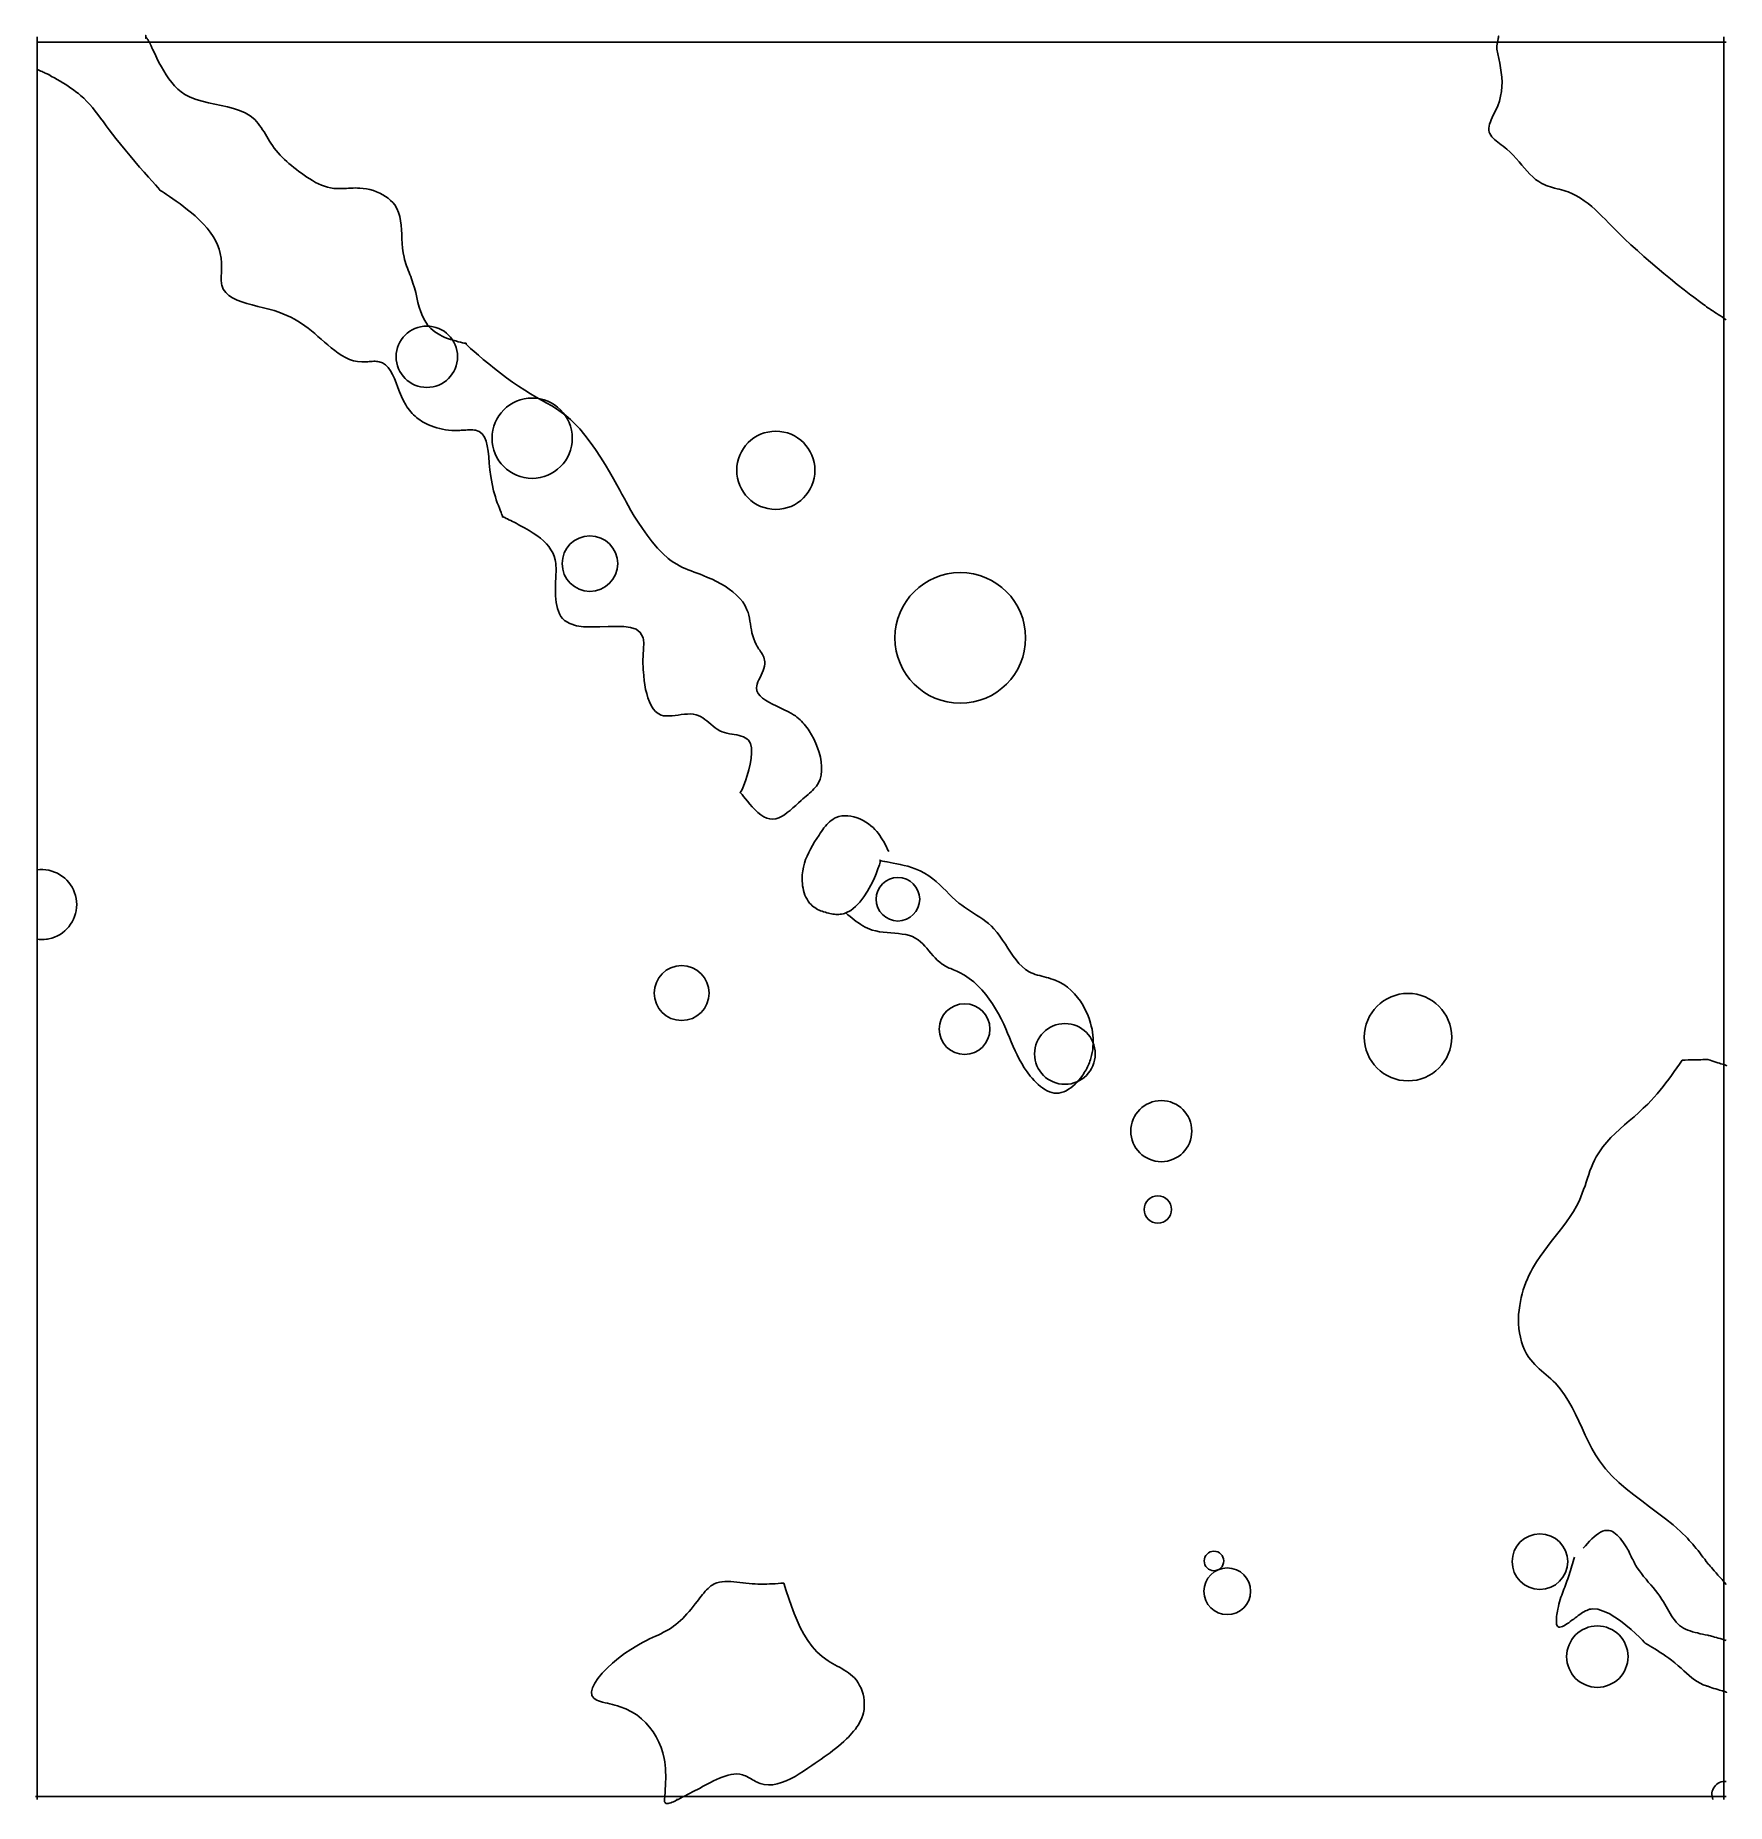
# Model space of a CAD drawing. Extents: x 10.04 to 11.03, y 6.52 to 7.55.
import ezdxf

# ---------------------------------------------------------------- set-up
doc = ezdxf.new("R2010")
doc.units = 0
for name, color, linetype in [('LAYER1', 7, 'CONTINUOUS'), ('LAYER10', 1, 'CONTINUOUS'), ('LAYER12', 5, 'CONTINUOUS')]:
    doc.layers.add(name, color=color, linetype=linetype)

msp = doc.modelspace()

# ---------------------------------------------------------------- linework, layer by layer
at = {"layer": 'LAYER1', "color": 7, "linetype": 'CONTINUOUS'}
for points in [[(10.1032, 7.5495), (10.1032, 7.5495), (10.1032, 7.5495), (10.1032, 7.5495), (10.1032, 7.5495), (10.1032, 7.5495), (10.1032, 7.5495), (10.1032, 7.5495), (10.1032, 7.5495), (10.1032, 7.5495), (10.1032, 7.5495), (10.1032, 7.5495), (10.1032, 7.5495), (10.1032, 7.5498), (10.1032, 7.5501), (10.1032, 7.5503), (10.1032, 7.5504), (10.1032, 7.5504), (10.1032, 7.5504), (10.1032, 7.5503), (10.1032, 7.5502), (10.1032, 7.55), (10.1032, 7.5499), (10.1032, 7.5497), (10.1032, 7.5495)], [(10.1032, 7.5495), (10.1032, 7.5495), (10.1032, 7.5495), (10.1032, 7.5495), (10.1032, 7.5495), (10.1032, 7.5495), (10.1032, 7.5495), (10.1032, 7.5495), (10.1032, 7.5495), (10.1032, 7.5495), (10.1032, 7.5495), (10.1032, 7.5495), (10.1032, 7.5495), (10.1032, 7.5498), (10.1032, 7.5501), (10.1032, 7.5503), (10.1032, 7.5504), (10.1032, 7.5504), (10.1032, 7.5504), (10.1032, 7.5503), (10.1032, 7.5502), (10.1032, 7.55), (10.1032, 7.5499), (10.1032, 7.5497), (10.1032, 7.5495)], [(10.1032, 7.5495), (10.1032, 7.5495), (10.1032, 7.5495), (10.1032, 7.5495), (10.1032, 7.5495), (10.1032, 7.5495), (10.1032, 7.5495), (10.1032, 7.5495), (10.1032, 7.5495), (10.1032, 7.5495), (10.1032, 7.5495), (10.1032, 7.5495), (10.1032, 7.5495), (10.1032, 7.5492), (10.1032, 7.5489), (10.1032, 7.5488), (10.1032, 7.5487), (10.1032, 7.5487), (10.1032, 7.5487), (10.1032, 7.5487), (10.1032, 7.5489), (10.1032, 7.549), (10.1032, 7.5492), (10.1032, 7.5493), (10.1032, 7.5495)], [(10.1056, 7.546), (10.1055, 7.546), (10.1055, 7.546), (10.1055, 7.546), (10.1055, 7.546), (10.1055, 7.5461), (10.1055, 7.5461), (10.1055, 7.5461), (10.1055, 7.5461), (10.1054, 7.5461), (10.1054, 7.5462), (10.1054, 7.5462), (10.1054, 7.5462), (10.1052, 7.5465), (10.1051, 7.5468), (10.1049, 7.5471), (10.1047, 7.5473), (10.1045, 7.5476), (10.1044, 7.5479), (10.1042, 7.5482), (10.104, 7.5484), (10.1038, 7.5487), (10.1036, 7.549), (10.1034, 7.5492), (10.1032, 7.5495)], [(10.1032, 7.5495), (10.1032, 7.5495), (10.1032, 7.5495), (10.1032, 7.5495), (10.1032, 7.5495), (10.1032, 7.5495), (10.1032, 7.5495), (10.1032, 7.5495), (10.1032, 7.5495), (10.1032, 7.5495), (10.1032, 7.5495), (10.1032, 7.5495), (10.1032, 7.5495), (10.1032, 7.5492), (10.1032, 7.5489), (10.1032, 7.5488), (10.1032, 7.5487), (10.1032, 7.5487), (10.1032, 7.5487), (10.1032, 7.5487), (10.1032, 7.5489), (10.1032, 7.549), (10.1032, 7.5492), (10.1032, 7.5493), (10.1032, 7.5495)], [(10.1071, 7.5424), (10.107, 7.5428), (10.1068, 7.5431), (10.1067, 7.5435), (10.1065, 7.5438), (10.1063, 7.5442), (10.1062, 7.5445), (10.1061, 7.5448), (10.1059, 7.5451), (10.1058, 7.5453), (10.1057, 7.5456), (10.1056, 7.5458), (10.1056, 7.546), (10.1055, 7.5461), (10.1054, 7.5462), (10.1054, 7.5463), (10.1054, 7.5464), (10.1054, 7.5464), (10.1054, 7.5464), (10.1054, 7.5463), (10.1054, 7.5463), (10.1054, 7.5462), (10.1055, 7.5461), (10.1055, 7.5461), (10.1056, 7.546)], [(10.2619, 7.3947), (10.2612, 7.3976), (10.2606, 7.4004), (10.2599, 7.4032), (10.259, 7.406), (10.2586, 7.4072), (10.2582, 7.4085), (10.2577, 7.4098), (10.2572, 7.411), (10.2567, 7.4122), (10.2562, 7.4135), (10.2558, 7.4147), (10.2553, 7.416), (10.2549, 7.4172), (10.2545, 7.4185), (10.2541, 7.4198), (10.2538, 7.4211), (10.2533, 7.4237), (10.253, 7.4263), (10.2528, 7.429), (10.2526, 7.4317), (10.2525, 7.4344), (10.2523, 7.4371), (10.2521, 7.4398), (10.2518, 7.4423), (10.2513, 7.4448), (10.2506, 7.4472), (10.2496, 7.4494), (10.2484, 7.4515), (10.2473, 7.4529), (10.246, 7.4542), (10.2446, 7.4554), (10.243, 7.4565), (10.2414, 7.4575), (10.2396, 7.4584), (10.2378, 7.4592), (10.2359, 7.4599), (10.2339, 7.4605), (10.232, 7.4609), (10.23, 7.4612), (10.228, 7.4614), (10.2267, 7.4614), (10.2254, 7.4615), (10.2241, 7.4614), (10.2228, 7.4614), (10.2215, 7.4613), (10.2203, 7.4612), (10.219, 7.4612), (10.2177, 7.4611), (10.2165, 7.4611), (10.2153, 7.4611), (10.214, 7.4611), (10.2128, 7.4612), (10.211, 7.4615), (10.2092, 7.4619), (10.2074, 7.4625), (10.2057, 7.4631), (10.2039, 7.4639), (10.2022, 7.4647), (10.2005, 7.4657), (10.1989, 7.4667), (10.1972, 7.4677), (10.1956, 7.4688), (10.194, 7.47), (10.1924, 7.4711), (10.191, 7.4722), (10.1895, 7.4734), (10.1881, 7.4745), (10.1867, 7.4757), (10.1854, 7.4769), (10.1841, 7.4781), (10.1828, 7.4793), (10.1815, 7.4806), (10.1804, 7.4819), (10.1792, 7.4833), (10.1781, 7.4847), (10.177, 7.4862), (10.1762, 7.4875), (10.1754, 7.4888), (10.1746, 7.4901), (10.1738, 7.4915), (10.173, 7.4928), (10.1722, 7.4941), (10.1713, 7.4954), (10.1705, 7.4967), (10.1696, 7.4979), (10.1687, 7.4991), (10.1678, 7.5002), (10.1667, 7.5013), (10.1641, 7.5034), (10.1611, 7.5052), (10.1578, 7.5066), (10.1544, 7.5077), (10.1508, 7.5087), (10.1471, 7.5095), (10.1434, 7.5103), (10.1397, 7.5111), (10.136, 7.512), (10.1325, 7.5131), (10.1291, 7.5144), (10.126, 7.516), (10.1239, 7.5175), (10.1219, 7.5191), (10.12, 7.521), (10.1183, 7.5229), (10.1166, 7.5251), (10.1151, 7.5273), (10.1137, 7.5297), (10.1123, 7.5321), (10.1109, 7.5346), (10.1096, 7.5372), (10.1084, 7.5398), (10.1071, 7.5424)], [(10.0398, 7.5307), (10.0405, 7.5303), (10.0413, 7.53), (10.042, 7.5296), (10.0427, 7.5293), (10.0434, 7.529), (10.044, 7.5287), (10.0446, 7.5284), (10.0452, 7.5282), (10.0457, 7.528), (10.0461, 7.5278), (10.0464, 7.5276), (10.0467, 7.5275), (10.0468, 7.5274), (10.0469, 7.5274), (10.0469, 7.5274), (10.047, 7.5274), (10.047, 7.5273), (10.047, 7.5274), (10.0469, 7.5274), (10.0469, 7.5274), (10.0469, 7.5274), (10.0468, 7.5274), (10.0467, 7.5275), (10.0467, 7.5275)], [(10.0467, 7.5275), (10.0483, 7.5265), (10.05, 7.5256), (10.0516, 7.5246), (10.0533, 7.5236), (10.0549, 7.5227), (10.0565, 7.5217), (10.058, 7.5207), (10.0595, 7.5196), (10.061, 7.5186), (10.0625, 7.5175), (10.0639, 7.5165), (10.0652, 7.5153), (10.0671, 7.5137), (10.0688, 7.5119), (10.0705, 7.5101), (10.0721, 7.5083), (10.0737, 7.5063), (10.0753, 7.5043), (10.0768, 7.5022), (10.0785, 7.5), (10.0801, 7.4977), (10.0819, 7.4953), (10.0838, 7.4928), (10.0857, 7.4902), (10.0884, 7.4869), (10.0911, 7.4836), (10.094, 7.4802), (10.0968, 7.4768), (10.0996, 7.4736), (10.1023, 7.4706), (10.1048, 7.4678), (10.1069, 7.4653), (10.1088, 7.4632), (10.1102, 7.4616), (10.1111, 7.4606), (10.1114, 7.4601), (10.1114, 7.4601), (10.1114, 7.4601), (10.1114, 7.4601), (10.1114, 7.4601), (10.1114, 7.4601), (10.1114, 7.4601), (10.1114, 7.4601), (10.1114, 7.4601), (10.1114, 7.4601), (10.1114, 7.4601), (10.1114, 7.4601), (10.1114, 7.4601), (10.1119, 7.4598), (10.1127, 7.4593), (10.1139, 7.4586), (10.1153, 7.4576), (10.117, 7.4564), (10.1189, 7.4551), (10.121, 7.4537), (10.1232, 7.4521), (10.1254, 7.4504), (10.1276, 7.4487), (10.1298, 7.4469), (10.1319, 7.4451), (10.1345, 7.4427), (10.1368, 7.4404), (10.1389, 7.438), (10.1408, 7.4356), (10.1424, 7.4332), (10.1438, 7.4308), (10.145, 7.4283), (10.1459, 7.4258), (10.1466, 7.4232), (10.1471, 7.4205), (10.1474, 7.4177), (10.1474, 7.4149), (10.1474, 7.414), (10.1474, 7.4131), (10.1473, 7.4122), (10.1473, 7.4114), (10.1472, 7.4105), (10.1472, 7.4096), (10.1472, 7.4087), (10.1472, 7.4079), (10.1472, 7.4071), (10.1473, 7.4063), (10.1474, 7.4055), (10.1475, 7.4047), (10.1484, 7.4024), (10.1498, 7.4005), (10.1516, 7.3988), (10.1538, 7.3973), (10.1564, 7.3961), (10.1592, 7.395), (10.1622, 7.394), (10.1653, 7.3932), (10.1686, 7.3924), (10.1718, 7.3916), (10.175, 7.3908), (10.1781, 7.3899), (10.1807, 7.389), (10.1831, 7.3881), (10.1855, 7.3871), (10.1877, 7.386), (10.1899, 7.3849), (10.1919, 7.3837), (10.194, 7.3824), (10.196, 7.381), (10.1979, 7.3796), (10.1998, 7.3781), (10.2017, 7.3766), (10.2036, 7.3749), (10.2055, 7.3733), (10.2074, 7.3716), (10.2094, 7.3699), (10.2114, 7.3682), (10.2134, 7.3666), (10.2154, 7.3651), (10.2175, 7.3637), (10.2197, 7.3625), (10.222, 7.3615), (10.2243, 7.3607), (10.2267, 7.3602), (10.2291, 7.36), (10.23, 7.36), (10.2309, 7.36), (10.2318, 7.3601), (10.2327, 7.3601), (10.2335, 7.3602), (10.2344, 7.3603), (10.2353, 7.3603), (10.2361, 7.3604), (10.2369, 7.3604), (10.2377, 7.3603), (10.2385, 7.3603), (10.2393, 7.3601), (10.2413, 7.3594), (10.243, 7.3583), (10.2445, 7.3567), (10.2459, 7.3548), (10.2471, 7.3527), (10.2482, 7.3503), (10.2492, 7.3478), (10.2502, 7.3451), (10.2512, 7.3425), (10.2523, 7.3399), (10.2535, 7.3373), (10.2548, 7.335), (10.2554, 7.3339), (10.2562, 7.3328), (10.2569, 7.3319), (10.2577, 7.3309), (10.2585, 7.33), (10.2594, 7.3292), (10.2602, 7.3284), (10.2611, 7.3276), (10.2621, 7.3269), (10.263, 7.3262), (10.264, 7.3255), (10.265, 7.3249), (10.2665, 7.3241), (10.268, 7.3234), (10.2696, 7.3227), (10.2712, 7.3221), (10.2729, 7.3216), (10.2746, 7.3211), (10.2763, 7.3208), (10.278, 7.3205), (10.2798, 7.3203), (10.2816, 7.3201), (10.2835, 7.3201), (10.2853, 7.3201), (10.2863, 7.3201), (10.2872, 7.3202), (10.2881, 7.3202), (10.289, 7.3203), (10.2899, 7.3203), (10.2908, 7.3204), (10.2916, 7.3204), (10.2925, 7.3204), (10.2933, 7.3204), (10.294, 7.3204), (10.2948, 7.3203), (10.2955, 7.3202), (10.2977, 7.3194), (10.2994, 7.318), (10.3007, 7.3162), (10.3017, 7.3138), (10.3023, 7.3111), (10.3028, 7.308), (10.3032, 7.3046), (10.3035, 7.3009), (10.3039, 7.2971), (10.3044, 7.2931), (10.3051, 7.289), (10.306, 7.2848), (10.3065, 7.283), (10.3071, 7.2813), (10.3076, 7.2795), (10.3082, 7.2779), (10.3088, 7.2763), (10.3094, 7.2748), (10.3099, 7.2735), (10.3104, 7.2723), (10.3107, 7.2714), (10.311, 7.2706), (10.3112, 7.27), (10.3113, 7.2697), (10.3112, 7.2696), (10.3112, 7.2696), (10.3112, 7.2696), (10.3112, 7.2696), (10.3111, 7.2696), (10.3111, 7.2696), (10.3111, 7.2696), (10.3111, 7.2697), (10.3111, 7.2697), (10.3111, 7.2697), (10.3112, 7.2697), (10.3113, 7.2697), (10.3116, 7.2696), (10.312, 7.2694), (10.3126, 7.2692), (10.3133, 7.2688), (10.3141, 7.2685), (10.315, 7.268), (10.316, 7.2675), (10.317, 7.267), (10.3181, 7.2665), (10.3192, 7.2659), (10.3203, 7.2653), (10.3214, 7.2647), (10.3241, 7.2632), (10.3267, 7.2617), (10.3291, 7.2602), (10.3313, 7.2587), (10.3333, 7.2572), (10.3352, 7.2556), (10.3368, 7.254), (10.3383, 7.2523), (10.3395, 7.2505), (10.3406, 7.2487), (10.3414, 7.2467), (10.3419, 7.2447), (10.3422, 7.2436), (10.3423, 7.2424), (10.3424, 7.2412), (10.3425, 7.24), (10.3425, 7.2388), (10.3425, 7.2375), (10.3424, 7.2362), (10.3424, 7.2349), (10.3423, 7.2336), (10.3422, 7.2322), (10.3422, 7.2308), (10.3421, 7.2294), (10.3421, 7.2275), (10.3421, 7.2256), (10.3422, 7.2236), (10.3423, 7.2217), (10.3426, 7.2198), (10.3429, 7.218), (10.3433, 7.2163), (10.3438, 7.2146), (10.3445, 7.2131), (10.3453, 7.2116), (10.3463, 7.2104), (10.3474, 7.2092), (10.3505, 7.2074), (10.3543, 7.2062), (10.3585, 7.2056), (10.3632, 7.2055), (10.368, 7.2055), (10.3729, 7.2057), (10.3776, 7.2058), (10.382, 7.2057), (10.3859, 7.2052), (10.3892, 7.2041), (10.3916, 7.2023), (10.3931, 7.1996), (10.3933, 7.1989), (10.3934, 7.1982), (10.3935, 7.1974), (10.3936, 7.1966), (10.3936, 7.1957), (10.3936, 7.1948), (10.3935, 7.194), (10.3935, 7.1931), (10.3934, 7.1922), (10.3934, 7.1913), (10.3933, 7.1904), (10.3932, 7.1895), (10.3932, 7.1886), (10.3932, 7.1878), (10.3931, 7.1869), (10.3931, 7.1861), (10.3931, 7.1853), (10.3931, 7.1844), (10.3931, 7.1836), (10.3932, 7.1828), (10.3932, 7.1819), (10.3932, 7.1811)], [(10.3932, 7.1811), (10.3933, 7.1802), (10.3934, 7.1793), (10.3936, 7.1769), (10.3939, 7.1743), (10.3942, 7.1717), (10.3947, 7.1691), (10.3953, 7.1666), (10.396, 7.1641), (10.3969, 7.1618), (10.3979, 7.1597), (10.3991, 7.1578), (10.4005, 7.1562), (10.402, 7.155), (10.4038, 7.1541), (10.4052, 7.1537), (10.4068, 7.1536), (10.4084, 7.1536), (10.4101, 7.1537), (10.4119, 7.1539), (10.4137, 7.1541), (10.4155, 7.1544), (10.4173, 7.1546), (10.4191, 7.1547), (10.4208, 7.1548), (10.4225, 7.1547), (10.4241, 7.1543), (10.4254, 7.1539), (10.4267, 7.1532), (10.428, 7.1525), (10.4292, 7.1516), (10.4304, 7.1507), (10.4316, 7.1497), (10.4328, 7.1487), (10.434, 7.1477), (10.4352, 7.1467), (10.4365, 7.1458), (10.4379, 7.145), (10.4394, 7.1444), (10.4407, 7.1439), (10.4421, 7.1435), (10.4436, 7.1432), (10.445, 7.143), (10.4464, 7.1427), (10.4478, 7.1425), (10.4492, 7.1422), (10.4505, 7.1418), (10.4517, 7.1414), (10.4528, 7.1409), (10.4538, 7.1403), (10.4546, 7.1395), (10.4558, 7.1375), (10.4564, 7.1349), (10.4565, 7.132), (10.4563, 7.1288), (10.4557, 7.1254), (10.4549, 7.1221), (10.454, 7.1188), (10.453, 7.1158), (10.452, 7.1132), (10.4511, 7.1111), (10.4504, 7.1097), (10.4499, 7.109), (10.4499, 7.109), (10.4498, 7.109), (10.4498, 7.109), (10.4498, 7.109), (10.4497, 7.109), (10.4497, 7.109), (10.4497, 7.109), (10.4498, 7.109), (10.4498, 7.109), (10.4498, 7.109), (10.4498, 7.109), (10.4499, 7.109), (10.4503, 7.1086), (10.451, 7.1078), (10.4518, 7.1067), (10.4529, 7.1053), (10.4541, 7.1038), (10.4554, 7.1021), (10.4569, 7.1005), (10.4585, 7.0988), (10.4601, 7.0973), (10.4618, 7.0959), (10.4636, 7.0948), (10.4653, 7.094), (10.4671, 7.0935), (10.4688, 7.0934), (10.4706, 7.0936), (10.4723, 7.0942), (10.474, 7.095), (10.4757, 7.096), (10.4773, 7.0972), (10.479, 7.0985), (10.4806, 7.1), (10.4822, 7.1014), (10.4838, 7.1029), (10.4854, 7.1043), (10.4864, 7.1052), (10.4874, 7.106), (10.4884, 7.1069), (10.4894, 7.1077), (10.4903, 7.1085), (10.4912, 7.1093), (10.492, 7.1102), (10.4928, 7.111), (10.4936, 7.1118), (10.4943, 7.1127), (10.4949, 7.1136), (10.4955, 7.1146), (10.4964, 7.1167), (10.497, 7.1191), (10.4973, 7.1216), (10.4973, 7.1242), (10.4971, 7.1268), (10.4966, 7.1295), (10.4959, 7.1323), (10.495, 7.135), (10.494, 7.1376), (10.4928, 7.1402), (10.4915, 7.1426), (10.4901, 7.1449), (10.4894, 7.1459), (10.4887, 7.1469), (10.488, 7.1479), (10.4872, 7.1488), (10.4864, 7.1496), (10.4856, 7.1505), (10.4848, 7.1513), (10.4839, 7.1521), (10.4829, 7.1528), (10.482, 7.1536), (10.4809, 7.1543), (10.4798, 7.155), (10.4777, 7.1561), (10.4755, 7.1572), (10.4732, 7.1583), (10.4709, 7.1594), (10.4687, 7.1605), (10.4665, 7.1616), (10.4646, 7.1628), (10.4628, 7.164), (10.4614, 7.1653), (10.4603, 7.1667), (10.4596, 7.1683), (10.4594, 7.1699), (10.4595, 7.1711), (10.4598, 7.1722), (10.4602, 7.1735), (10.4608, 7.1747), (10.4614, 7.176), (10.462, 7.1773), (10.4626, 7.1787), (10.4632, 7.18), (10.4637, 7.1813), (10.464, 7.1826), (10.4643, 7.1839), (10.4643, 7.1852), (10.4641, 7.1861), (10.4639, 7.1869), (10.4636, 7.1878), (10.4632, 7.1886), (10.4628, 7.1894), (10.4623, 7.1903), (10.4617, 7.1911), (10.4612, 7.1919), (10.4606, 7.1927), (10.4601, 7.1936), (10.4596, 7.1944), (10.4591, 7.1953), (10.4583, 7.1969), (10.4577, 7.1986), (10.4572, 7.2003), (10.4567, 7.202), (10.4564, 7.2037), (10.4561, 7.2054), (10.4558, 7.2072), (10.4555, 7.2089), (10.4552, 7.2106), (10.4548, 7.2123), (10.4544, 7.2139), (10.4538, 7.2155), (10.4527, 7.2178), (10.4513, 7.2201), (10.4496, 7.2221), (10.4477, 7.2241), (10.4456, 7.2259), (10.4434, 7.2276), (10.441, 7.2292), (10.4386, 7.2307), (10.436, 7.232), (10.4334, 7.2333), (10.4308, 7.2344), (10.4282, 7.2355), (10.4264, 7.2362), (10.4247, 7.2368), (10.4229, 7.2375), (10.4212, 7.2381), (10.4195, 7.2388), (10.4178, 7.2395), (10.4161, 7.2402), (10.4145, 7.2411), (10.4128, 7.242), (10.4111, 7.243), (10.4095, 7.2441), (10.4078, 7.2454), (10.4047, 7.2483), (10.4016, 7.2515), (10.3985, 7.2551), (10.3956, 7.2589), (10.3929, 7.2628), (10.3904, 7.2666), (10.3881, 7.2701), (10.3861, 7.2734), (10.3845, 7.2762), (10.3833, 7.2784), (10.3825, 7.2799), (10.3821, 7.2806), (10.3821, 7.2806), (10.3821, 7.2806), (10.3821, 7.2806), (10.3821, 7.2806), (10.3821, 7.2806), (10.3821, 7.2806), (10.3821, 7.2806), (10.3821, 7.2806), (10.3821, 7.2806), (10.3821, 7.2806), (10.3821, 7.2806), (10.3821, 7.2806), (10.3817, 7.2813), (10.3809, 7.2829), (10.3796, 7.2853), (10.3779, 7.2883), (10.3759, 7.2919), (10.3736, 7.2959), (10.371, 7.3001), (10.3683, 7.3045), (10.3654, 7.3089), (10.3624, 7.3132), (10.3593, 7.3172), (10.3563, 7.3209), (10.3536, 7.3238), (10.3509, 7.3264), (10.3482, 7.3287), (10.3454, 7.3307), (10.3427, 7.3326), (10.3399, 7.3343), (10.337, 7.336), (10.334, 7.3377), (10.3309, 7.3395), (10.3276, 7.3414), (10.3242, 7.3435), (10.3206, 7.3458), (10.3171, 7.3482), (10.3136, 7.3508), (10.31, 7.3534), (10.3065, 7.3562), (10.3032, 7.3589), (10.3, 7.3615), (10.2972, 7.3639), (10.2947, 7.366), (10.2926, 7.3679), (10.2911, 7.3694), (10.2901, 7.3704), (10.2898, 7.3708), (10.2899, 7.3709), (10.2899, 7.3709), (10.2899, 7.3709), (10.2899, 7.3709), (10.29, 7.3709), (10.29, 7.3709), (10.29, 7.3709), (10.29, 7.3708), (10.29, 7.3708), (10.29, 7.3708), (10.2899, 7.3708), (10.2898, 7.3708), (10.2894, 7.3709), (10.2887, 7.371), (10.2878, 7.3712), (10.2867, 7.3715), (10.2854, 7.3718), (10.284, 7.3722), (10.2824, 7.3726), (10.2808, 7.3731), (10.2792, 7.3737), (10.2776, 7.3743), (10.2761, 7.375), (10.2746, 7.3757), (10.2718, 7.3775), (10.2695, 7.3795), (10.2675, 7.3817), (10.2659, 7.3841), (10.2646, 7.3866), (10.2636, 7.3892), (10.2627, 7.392), (10.2619, 7.3947)], [(10.5365, 7.0745), (10.5358, 7.0758), (10.5351, 7.0772), (10.5344, 7.0786), (10.5337, 7.0799), (10.5329, 7.0813), (10.5321, 7.0826), (10.5313, 7.0838), (10.5304, 7.0851), (10.5295, 7.0863), (10.5284, 7.0874), (10.5273, 7.0885), (10.5261, 7.0896), (10.5247, 7.0907), (10.5231, 7.0917), (10.5215, 7.0926), (10.5197, 7.0935), (10.518, 7.0941), (10.5162, 7.0947), (10.5144, 7.0951), (10.5126, 7.0953), (10.5108, 7.0954), (10.5091, 7.0953), (10.5074, 7.0949), (10.5058, 7.0944), (10.5048, 7.0939), (10.5038, 7.0933), (10.5029, 7.0927), (10.502, 7.0919), (10.5011, 7.0911), (10.5003, 7.0902), (10.4995, 7.0893), (10.4987, 7.0883), (10.498, 7.0873), (10.4972, 7.0863), (10.4965, 7.0852), (10.4958, 7.0841), (10.4945, 7.0821), (10.4932, 7.0801), (10.492, 7.0781), (10.4909, 7.076), (10.4898, 7.074), (10.4889, 7.0719), (10.488, 7.0698), (10.4873, 7.0677), (10.4867, 7.0655), (10.4863, 7.0633), (10.486, 7.061), (10.4859, 7.0587), (10.486, 7.0573), (10.4861, 7.0559), (10.4862, 7.0545), (10.4865, 7.0531), (10.4868, 7.0518), (10.4872, 7.0504), (10.4876, 7.0491), (10.4882, 7.0479), (10.4888, 7.0467), (10.4895, 7.0456), (10.4903, 7.0445), (10.4912, 7.0436), (10.4919, 7.0429), (10.4926, 7.0423), (10.4933, 7.0418), (10.4941, 7.0413), (10.495, 7.0408), (10.4958, 7.0404), (10.4967, 7.04), (10.4976, 7.0397), (10.4985, 7.0394), (10.4995, 7.0391), (10.5004, 7.0388), (10.5014, 7.0386), (10.5022, 7.0384), (10.5031, 7.0382), (10.5039, 7.0381), (10.5048, 7.038), (10.5057, 7.0379), (10.5065, 7.0379), (10.5074, 7.0379), (10.5082, 7.038), (10.509, 7.0381), (10.5099, 7.0382), (10.5107, 7.0384), (10.5115, 7.0387), (10.5144, 7.0402), (10.5171, 7.0424), (10.5196, 7.0451), (10.522, 7.0482), (10.5241, 7.0515), (10.5261, 7.055), (10.5277, 7.0583), (10.5291, 7.0615), (10.5302, 7.0644), (10.531, 7.0667), (10.5314, 7.0684), (10.5315, 7.0693), (10.5314, 7.0694), (10.5314, 7.0694), (10.5314, 7.0695), (10.5314, 7.0695), (10.5313, 7.0695), (10.5313, 7.0695), (10.5313, 7.0695), (10.5313, 7.0695), (10.5313, 7.0694), (10.5314, 7.0694), (10.5314, 7.0694), (10.5315, 7.0693), (10.532, 7.0692), (10.5328, 7.069), (10.534, 7.0688), (10.5355, 7.0685), (10.5372, 7.0682), (10.5391, 7.0678), (10.5411, 7.0674), (10.5432, 7.067), (10.5454, 7.0664), (10.5476, 7.0659), (10.5497, 7.0652), (10.5518, 7.0645), (10.5547, 7.0633), (10.5574, 7.0619), (10.5599, 7.0603), (10.5621, 7.0587), (10.5642, 7.057), (10.5662, 7.0552), (10.5681, 7.0534), (10.5699, 7.0516), (10.5717, 7.0497), (10.5735, 7.0479), (10.5754, 7.0462), (10.5773, 7.0445), (10.579, 7.0433), (10.5806, 7.0421), (10.5824, 7.0409), (10.5841, 7.0398), (10.5859, 7.0386), (10.5877, 7.0375), (10.5895, 7.0363), (10.5913, 7.0351), (10.593, 7.0338), (10.5947, 7.0325), (10.5963, 7.031), (10.5978, 7.0295), (10.5996, 7.0274), (10.6013, 7.0252), (10.6029, 7.0229), (10.6045, 7.0205), (10.606, 7.0181), (10.6075, 7.0158), (10.6091, 7.0135), (10.6107, 7.0113), (10.6124, 7.0092), (10.6142, 7.0074), (10.6162, 7.0058), (10.6183, 7.0044), (10.6195, 7.0039), (10.6207, 7.0034), (10.6219, 7.0029), (10.6232, 7.0025), (10.6245, 7.0022), (10.6258, 7.0018), (10.6271, 7.0015), (10.6284, 7.0011), (10.6297, 7.0008), (10.631, 7.0004), (10.6323, 7), (10.6336, 6.9995), (10.6361, 6.9984), (10.6385, 6.997), (10.6407, 6.9954), (10.6428, 6.9936), (10.6448, 6.9916), (10.6466, 6.9895), (10.6483, 6.9872), (10.6498, 6.9848), (10.6511, 6.9823), (10.6523, 6.9797), (10.6533, 6.9771), (10.6542, 6.9744), (10.6546, 6.9727), (10.655, 6.971), (10.6552, 6.9693), (10.6555, 6.9675), (10.6556, 6.9658), (10.6557, 6.9641), (10.6556, 6.9624), (10.6555, 6.9607), (10.6554, 6.959), (10.6551, 6.9574), (10.6548, 6.9557), (10.6544, 6.9541), (10.6541, 6.9532), (10.6538, 6.9523), (10.6535, 6.9515), (10.6532, 6.9506), (10.6528, 6.9497), (10.6524, 6.9489), (10.652, 6.9481), (10.6515, 6.9472), (10.6511, 6.9464), (10.6505, 6.9456), (10.65, 6.9447), (10.6494, 6.9439), (10.6485, 6.9426), (10.6474, 6.9413), (10.6463, 6.9401), (10.6451, 6.9389), (10.6439, 6.9378), (10.6426, 6.9368), (10.6413, 6.9359), (10.6399, 6.9351), (10.6385, 6.9345), (10.6371, 6.934), (10.6357, 6.9337), (10.6343, 6.9336), (10.6329, 6.9337), (10.6315, 6.934), (10.6302, 6.9344), (10.6288, 6.935), (10.6275, 6.9358), (10.6261, 6.9367), (10.6249, 6.9376), (10.6236, 6.9387), (10.6224, 6.9399), (10.6212, 6.9411), (10.6201, 6.9423), (10.619, 6.9436), (10.6172, 6.946), (10.6155, 6.9484), (10.614, 6.9509), (10.6126, 6.9534), (10.6114, 6.9559), (10.6102, 6.9584), (10.609, 6.9609), (10.6079, 6.9635), (10.6069, 6.9661), (10.6058, 6.9686), (10.6047, 6.9712), (10.6035, 6.9738), (10.602, 6.9769), (10.6004, 6.9799), (10.5988, 6.9828), (10.597, 6.9857), (10.595, 6.9885), (10.593, 6.9912), (10.5908, 6.9938), (10.5885, 6.9962), (10.586, 6.9985), (10.5834, 7.0005), (10.5807, 7.0024), (10.5778, 7.004), (10.5769, 7.0044), (10.5761, 7.0048), (10.5752, 7.0051), (10.5743, 7.0055), (10.5735, 7.0059), (10.5726, 7.0063), (10.5717, 7.0066), (10.5709, 7.007), (10.57, 7.0075), (10.5692, 7.0079), (10.5684, 7.0084), (10.5676, 7.0089), (10.5662, 7.01), (10.5648, 7.0112), (10.5636, 7.0125), (10.5623, 7.0138), (10.5611, 7.0152), (10.5599, 7.0167), (10.5587, 7.0181), (10.5575, 7.0194), (10.5563, 7.0207), (10.555, 7.0219), (10.5537, 7.023), (10.5522, 7.0239), (10.5504, 7.0249), (10.5485, 7.0255), (10.5464, 7.0261), (10.5443, 7.0264), (10.5422, 7.0267), (10.54, 7.0269), (10.5377, 7.0271), (10.5355, 7.0273), (10.5333, 7.0275), (10.5311, 7.0278), (10.5289, 7.0282), (10.5268, 7.0287), (10.5254, 7.0292), (10.524, 7.0298), (10.5227, 7.0305), (10.5214, 7.0312), (10.5201, 7.032), (10.5188, 7.0329), (10.5175, 7.0338), (10.5163, 7.0347), (10.5151, 7.0357), (10.5139, 7.0367)], [(10.5139, 7.0367), (10.5127, 7.0377), (10.5115, 7.0387)], [(11.0142, 6.6176), (11.0126, 6.6179), (11.0111, 6.6182), (11.0096, 6.6185), (11.0081, 6.6189), (11.0067, 6.6192), (11.0052, 6.6196), (11.0038, 6.6201), (11.0025, 6.6206), (11.0012, 6.6212), (11, 6.6218), (10.9988, 6.6225), (10.9977, 6.6233), (10.9966, 6.6243), (10.9956, 6.6253), (10.9947, 6.6265), (10.9938, 6.6277), (10.993, 6.6289), (10.9922, 6.6303), (10.9914, 6.6316), (10.9906, 6.633), (10.9898, 6.6344), (10.989, 6.6357), (10.9882, 6.6371), (10.9874, 6.6384), (10.9862, 6.6403), (10.9849, 6.642), (10.9836, 6.6437), (10.9822, 6.6454), (10.9808, 6.647), (10.9794, 6.6486), (10.9781, 6.6502), (10.9767, 6.6519), (10.9754, 6.6535), (10.9742, 6.6551), (10.973, 6.6568), (10.972, 6.6585), (10.9715, 6.6593), (10.9711, 6.6601), (10.9707, 6.6609), (10.9703, 6.6618), (10.9699, 6.6626), (10.9695, 6.6634), (10.9691, 6.6643), (10.9686, 6.6651), (10.9682, 6.666), (10.9678, 6.6669), (10.9673, 6.6677), (10.9668, 6.6686), (10.9661, 6.6698), (10.9654, 6.6709), (10.9646, 6.672), (10.9638, 6.6731), (10.963, 6.6741), (10.9622, 6.675), (10.9613, 6.6759), (10.9603, 6.6767), (10.9594, 6.6774), (10.9585, 6.678), (10.9575, 6.6784), (10.9565, 6.6786), (10.9553, 6.6787), (10.9541, 6.6786), (10.9528, 6.6782), (10.9516, 6.6776), (10.9503, 6.6769), (10.949, 6.676), (10.9478, 6.6749), (10.9465, 6.6737), (10.9452, 6.6725), (10.944, 6.6711), (10.9427, 6.6697), (10.9414, 6.6683)], [(10.9364, 6.6632), (10.936, 6.6619), (10.9356, 6.6606), (10.9352, 6.6593), (10.9348, 6.658), (10.9344, 6.6567), (10.934, 6.6554), (10.9336, 6.6541), (10.9332, 6.6528), (10.9328, 6.6516), (10.9324, 6.6504), (10.932, 6.6491), (10.9315, 6.648), (10.9311, 6.6468), (10.9307, 6.6456), (10.9302, 6.6445), (10.9298, 6.6433), (10.9294, 6.6422), (10.9289, 6.641), (10.9285, 6.6397), (10.9281, 6.6385), (10.9277, 6.6371), (10.9273, 6.6357), (10.927, 6.6343), (10.9266, 6.6327), (10.9264, 6.6317), (10.9262, 6.6306), (10.9261, 6.6296), (10.9259, 6.6285), (10.9258, 6.6275), (10.9258, 6.6265), (10.9258, 6.6256), (10.9258, 6.6248), (10.9259, 6.624), (10.9261, 6.6234), (10.9264, 6.6229), (10.9267, 6.6226), (10.9273, 6.6223), (10.9279, 6.6223), (10.9286, 6.6224), (10.9293, 6.6227), (10.9302, 6.6231), (10.9311, 6.6236), (10.932, 6.6242), (10.933, 6.6249), (10.9339, 6.6256), (10.9349, 6.6263), (10.9359, 6.627), (10.9368, 6.6277), (10.9377, 6.6284), (10.9386, 6.6291), (10.9395, 6.6297), (10.9403, 6.6303), (10.9411, 6.6309), (10.9419, 6.6313), (10.9427, 6.6318), (10.9435, 6.6321), (10.9443, 6.6324), (10.9452, 6.6327), (10.946, 6.6328), (10.9469, 6.6329), (10.9499, 6.6327), (10.9531, 6.6317), (10.9565, 6.6302), (10.9599, 6.6282), (10.9632, 6.6259), (10.9664, 6.6235), (10.9694, 6.621), (10.972, 6.6186), (10.9742, 6.6165), (10.976, 6.6148), (10.9771, 6.6136), (10.9775, 6.613), (10.9775, 6.613), (10.9775, 6.613), (10.9775, 6.613), (10.9775, 6.613), (10.9775, 6.613), (10.9775, 6.613), (10.9775, 6.613), (10.9775, 6.613), (10.9775, 6.613), (10.9775, 6.613), (10.9775, 6.613), (10.9775, 6.613), (10.9779, 6.6128), (10.9786, 6.6124), (10.9794, 6.6119), (10.9805, 6.6113), (10.9818, 6.6105), (10.9832, 6.6096), (10.9848, 6.6086), (10.9864, 6.6076), (10.988, 6.6065), (10.9897, 6.6053), (10.9913, 6.6042), (10.9929, 6.603), (10.9949, 6.6014), (10.9968, 6.5998), (10.9985, 6.5983), (11.0001, 6.5968), (11.0017, 6.5954), (11.0033, 6.5941), (11.0048, 6.5928), (11.0063, 6.5916), (11.0079, 6.5906), (11.0096, 6.5896), (11.0114, 6.5887), (11.0133, 6.588), (11.0134, 6.588), (11.0134, 6.588), (11.0135, 6.588), (11.0136, 6.5879), (11.0137, 6.5879), (11.0137, 6.5879), (11.0138, 6.5879), (11.0139, 6.5879), (11.0139, 6.5878), (11.014, 6.5878), (11.0141, 6.5878), (11.0142, 6.5878)], [(10.4056, 6.5218), (10.4058, 6.5238), (10.406, 6.5258), (10.4061, 6.5278), (10.4062, 6.5299), (10.4063, 6.5319), (10.4064, 6.5339), (10.4064, 6.5359), (10.4063, 6.5379), (10.4062, 6.5399), (10.4061, 6.5419), (10.4058, 6.5438), (10.4055, 6.5458), (10.4047, 6.549), (10.4037, 6.5522), (10.4024, 6.5553), (10.4008, 6.5584), (10.3991, 6.5612), (10.397, 6.564), (10.3948, 6.5666), (10.3922, 6.5689), (10.3895, 6.5711), (10.3865, 6.573), (10.3832, 6.5746), (10.3798, 6.5759), (10.3783, 6.5764), (10.3768, 6.5768), (10.3753, 6.5772), (10.3738, 6.5775), (10.3724, 6.5779), (10.371, 6.5782), (10.3696, 6.5786), (10.3684, 6.5789), (10.3672, 6.5793), (10.3662, 6.5798), (10.3653, 6.5803), (10.3645, 6.5808), (10.3633, 6.5825), (10.3631, 6.5846), (10.3637, 6.587), (10.365, 6.5896), (10.3669, 6.5924), (10.3694, 6.5954), (10.3722, 6.5983), (10.3754, 6.6013), (10.3789, 6.6042), (10.3824, 6.6069), (10.386, 6.6093), (10.3895, 6.6115), (10.3915, 6.6126), (10.3933, 6.6136), (10.3952, 6.6146), (10.397, 6.6154), (10.3987, 6.6162), (10.4004, 6.617), (10.402, 6.6177), (10.4036, 6.6185), (10.4052, 6.6193), (10.4067, 6.6201), (10.4082, 6.621), (10.4097, 6.6219), (10.411, 6.6229), (10.4124, 6.6239), (10.4137, 6.625), (10.415, 6.6262), (10.4163, 6.6274), (10.4175, 6.6287), (10.4188, 6.63), (10.42, 6.6314), (10.4212, 6.6328), (10.4224, 6.6343), (10.4235, 6.6358), (10.4247, 6.6373), (10.4255, 6.6383), (10.4263, 6.6393), (10.427, 6.6403), (10.4278, 6.6413), (10.4286, 6.6422), (10.4294, 6.6432), (10.4302, 6.6441), (10.4311, 6.6449), (10.4319, 6.6457), (10.4328, 6.6464), (10.4338, 6.647), (10.4347, 6.6475), (10.4362, 6.6481), (10.4377, 6.6485), (10.4393, 6.6488), (10.4409, 6.649), (10.4426, 6.649), (10.4443, 6.6489), (10.4461, 6.6488), (10.4478, 6.6486), (10.4496, 6.6484), (10.4514, 6.6482), (10.4532, 6.6479), (10.455, 6.6477), (10.4568, 6.6476), (10.4585, 6.6475), (10.4602, 6.6474), (10.462, 6.6474), (10.4636, 6.6474), (10.4653, 6.6474), (10.467, 6.6475), (10.4687, 6.6475), (10.4703, 6.6476), (10.472, 6.6477), (10.4736, 6.6479), (10.4753, 6.648)], [(10.4753, 6.648), (10.4767, 6.6435), (10.4782, 6.639), (10.4797, 6.6346), (10.4813, 6.6303), (10.483, 6.6261), (10.4849, 6.622), (10.487, 6.6182), (10.4893, 6.6145), (10.4918, 6.6111), (10.4946, 6.608), (10.4977, 6.6051), (10.5011, 6.6026), (10.5024, 6.6018), (10.5037, 6.6011), (10.5051, 6.6003), (10.5064, 6.5996), (10.5078, 6.5989), (10.5091, 6.5981), (10.5105, 6.5973), (10.5118, 6.5965), (10.513, 6.5957), (10.5142, 6.5947), (10.5154, 6.5938), (10.5165, 6.5927), (10.5176, 6.5913), (10.5186, 6.5899), (10.5195, 6.5883), (10.5203, 6.5867), (10.5209, 6.585), (10.5215, 6.5832), (10.5219, 6.5814), (10.5221, 6.5796), (10.5222, 6.5778), (10.5222, 6.576), (10.5221, 6.5742), (10.5217, 6.5724), (10.5213, 6.571), (10.5208, 6.5695), (10.5202, 6.5681), (10.5195, 6.5667), (10.5188, 6.5654), (10.5179, 6.5641), (10.517, 6.5629), (10.516, 6.5617), (10.515, 6.5605), (10.514, 6.5593), (10.5129, 6.5582), (10.5118, 6.5571), (10.5103, 6.5557), (10.5087, 6.5543), (10.5071, 6.5529), (10.5055, 6.5516), (10.5039, 6.5504), (10.5023, 6.5491), (10.5006, 6.5479), (10.4989, 6.5467), (10.4971, 6.5454), (10.4954, 6.5442), (10.4935, 6.543), (10.4917, 6.5417), (10.4893, 6.5401), (10.4868, 6.5384), (10.4843, 6.5368), (10.4818, 6.5353), (10.4792, 6.5339), (10.4766, 6.5327), (10.474, 6.5317), (10.4714, 6.5309), (10.4689, 6.5304), (10.4663, 6.5303), (10.4638, 6.5305), (10.4614, 6.5312), (10.4605, 6.5316), (10.4597, 6.532), (10.4588, 6.5324), (10.458, 6.5328), (10.4571, 6.5333), (10.4563, 6.5338), (10.4555, 6.5343), (10.4546, 6.5347), (10.4538, 6.5352), (10.4529, 6.5356), (10.4521, 6.5359), (10.4512, 6.5362), (10.4496, 6.5365), (10.4479, 6.5367), (10.4462, 6.5366), (10.4445, 6.5364), (10.4428, 6.536), (10.4411, 6.5355), (10.4394, 6.5349), (10.4377, 6.5342), (10.436, 6.5334), (10.4343, 6.5326), (10.4326, 6.5317), (10.431, 6.5309), (10.4294, 6.5301), (10.4279, 6.5293), (10.4264, 6.5285), (10.425, 6.5277), (10.4235, 6.527), (10.4221, 6.5262), (10.4206, 6.5255), (10.4192, 6.5247), (10.4178, 6.524), (10.4164, 6.5233), (10.415, 6.5225), (10.4136, 6.5218)], [(11.0248, 6.6146), (11.0236, 6.6149), (11.0224, 6.6153), (11.0213, 6.6156), (11.0201, 6.6159), (11.0191, 6.6162), (11.0181, 6.6165), (11.0171, 6.6168), (11.0163, 6.617), (11.0156, 6.6172), (11.015, 6.6174), (11.0145, 6.6175), (11.0142, 6.6176), (11.0141, 6.6177), (11.014, 6.6177), (11.014, 6.6177), (11.0139, 6.6177), (11.0139, 6.6177), (11.0139, 6.6177), (11.0139, 6.6177), (11.014, 6.6177), (11.014, 6.6177), (11.0141, 6.6177), (11.0141, 6.6177), (11.0142, 6.6176)], [(11.0142, 6.5878), (11.0154, 6.5874), (11.0165, 6.587), (11.0177, 6.5866), (11.0188, 6.5863), (11.0199, 6.5859), (11.0209, 6.5856), (11.0218, 6.5853), (11.0227, 6.5851), (11.0234, 6.5848), (11.024, 6.5847), (11.0245, 6.5845), (11.0248, 6.5844), (11.0249, 6.5844), (11.025, 6.5843), (11.025, 6.5843), (11.025, 6.5843), (11.0251, 6.5843), (11.025, 6.5843), (11.025, 6.5843), (11.025, 6.5843), (11.025, 6.5844), (11.0249, 6.5844), (11.0249, 6.5844), (11.0248, 6.5844)], [(10.4136, 6.5218), (10.4127, 6.5214), (10.4118, 6.5209), (10.4109, 6.5205), (10.4101, 6.5202), (10.4093, 6.5199), (10.4085, 6.5196), (10.4078, 6.5195), (10.4072, 6.5194), (10.4067, 6.5195), (10.4063, 6.5197), (10.406, 6.52), (10.4057, 6.5205), (10.4057, 6.5206), (10.4057, 6.5207), (10.4057, 6.5208), (10.4057, 6.5209), (10.4057, 6.521), (10.4057, 6.5211), (10.4056, 6.5212), (10.4056, 6.5213), (10.4056, 6.5214), (10.4056, 6.5216), (10.4056, 6.5217), (10.4056, 6.5218)], [(10.4056, 6.5218), (10.4056, 6.5218), (10.4056, 6.5218), (10.4056, 6.5218), (10.4056, 6.5218), (10.4056, 6.5218), (10.4056, 6.5218), (10.4056, 6.5218), (10.4056, 6.5218), (10.4056, 6.5218), (10.4056, 6.5218), (10.4056, 6.5218), (10.4056, 6.5218), (10.4056, 6.5218), (10.4056, 6.5218), (10.4056, 6.5218), (10.4056, 6.5218), (10.4056, 6.5218), (10.4056, 6.5218), (10.4056, 6.5218), (10.4056, 6.5218), (10.4056, 6.5218), (10.4056, 6.5218), (10.4056, 6.5218), (10.4056, 6.5218)], [(10.4056, 6.5218), (10.4056, 6.5218), (10.4056, 6.5218), (10.4056, 6.5218), (10.4056, 6.5218), (10.4056, 6.5218), (10.4056, 6.5218), (10.4056, 6.5218), (10.4056, 6.5218), (10.4056, 6.5218), (10.4056, 6.5218), (10.4056, 6.5218), (10.4056, 6.5218), (10.4056, 6.5218), (10.4056, 6.5218), (10.4056, 6.5218), (10.4056, 6.5218), (10.4056, 6.5218), (10.4056, 6.5218), (10.4056, 6.5218), (10.4056, 6.5218), (10.4056, 6.5218), (10.4056, 6.5218), (10.4056, 6.5218), (10.4056, 6.5218)], [(10.4136, 6.5218), (10.4136, 6.5218), (10.4136, 6.5218), (10.4136, 6.5218), (10.4136, 6.5218), (10.4136, 6.5218), (10.4136, 6.5218), (10.4136, 6.5218), (10.4136, 6.5218), (10.4136, 6.5218), (10.4136, 6.5218), (10.4136, 6.5218), (10.4136, 6.5218), (10.4133, 6.5218), (10.413, 6.5218), (10.4129, 6.5218), (10.4128, 6.5218), (10.4127, 6.5218), (10.4128, 6.5218), (10.4128, 6.5218), (10.4129, 6.5218), (10.4131, 6.5218), (10.4132, 6.5218), (10.4134, 6.5218), (10.4136, 6.5218)], [(10.4136, 6.5218), (10.4136, 6.5218), (10.4136, 6.5218), (10.4136, 6.5218), (10.4136, 6.5218), (10.4136, 6.5218), (10.4136, 6.5218), (10.4136, 6.5218), (10.4136, 6.5218), (10.4136, 6.5218), (10.4136, 6.5218), (10.4136, 6.5218), (10.4136, 6.5218), (10.4136, 6.5218), (10.4136, 6.5218), (10.4136, 6.5218), (10.4136, 6.5218), (10.4136, 6.5218), (10.4136, 6.5218), (10.4136, 6.5218), (10.4136, 6.5218), (10.4136, 6.5218), (10.4136, 6.5218), (10.4136, 6.5218), (10.4136, 6.5218)]]:
    msp.add_lwpolyline(points, dxfattribs=at)
for centre, radius in [((10.2671, 7.363), 0.0179), ((10.3285, 7.3155), 0.0234), ((10.4706, 7.2968), 0.0228), ((10.3622, 7.2424), 0.0162), ((10.5782, 7.1991), 0.0381), ((10.5418, 7.0467), 0.0127), ((10.4157, 6.992), 0.016), ((10.8393, 6.9663), 0.0255), ((10.5807, 6.971), 0.0148), ((10.6392, 6.9565), 0.0177), ((10.6954, 6.9115), 0.0178), ((10.6934, 6.8658), 0.008), ((10.9162, 6.6605), 0.0162), ((10.7261, 6.6609), 0.0057), ((10.7339, 6.6432), 0.0136), ((10.9497, 6.6051), 0.0179)]:
    msp.add_circle(centre, radius, dxfattribs=at)
for centre, radius, start, end in [((10.0425, 7.0436), 0.0204, 78.3212, 97.8097), ((10.0425, 7.0436), 0.0204, -78.3142, 78.3165), ((10.0425, 7.0436), 0.0204, -97.8111, -82.2133), ((10.0425, 7.0436), 0.0204, -82.2127, -78.3182), ((11.0241, 6.5248), 0.0076, 84.8779, -156.8704)]:
    msp.add_arc(centre, radius, start, end, dxfattribs=at)
at = {"layer": 'LAYER10', "color": 1, "linetype": 'CONTINUOUS'}
for points in [[(10.8914, 7.546), (10.8914, 7.5463), (10.8915, 7.5467), (10.8916, 7.547), (10.8916, 7.5474), (10.8917, 7.5477), (10.8918, 7.548), (10.8918, 7.5483), (10.8919, 7.5486), (10.8919, 7.5489), (10.892, 7.5491), (10.892, 7.5493), (10.892, 7.5495), (10.8921, 7.5497), (10.8921, 7.5498), (10.8921, 7.5499), (10.8921, 7.55), (10.8921, 7.55), (10.8921, 7.55), (10.8921, 7.5499), (10.8921, 7.5499), (10.8921, 7.5498), (10.8921, 7.5497), (10.8921, 7.5496), (10.892, 7.5495)], [(10.892, 7.5495), (10.892, 7.5495), (10.892, 7.5495), (10.892, 7.5495), (10.892, 7.5495), (10.892, 7.5495), (10.892, 7.5495), (10.892, 7.5495), (10.892, 7.5495), (10.892, 7.5495), (10.892, 7.5495), (10.892, 7.5495), (10.892, 7.5495), (10.892, 7.5495), (10.892, 7.5495), (10.892, 7.5495), (10.892, 7.5495), (10.892, 7.5495), (10.892, 7.5495), (10.892, 7.5495), (10.892, 7.5495), (10.892, 7.5495), (10.892, 7.5495), (10.892, 7.5495), (10.892, 7.5495)], [(10.892, 7.5495), (10.892, 7.5495), (10.892, 7.5495), (10.892, 7.5495), (10.892, 7.5495), (10.892, 7.5495), (10.892, 7.5495), (10.892, 7.5495), (10.892, 7.5495), (10.892, 7.5495), (10.892, 7.5495), (10.892, 7.5495), (10.892, 7.5495), (10.892, 7.5492), (10.892, 7.5489), (10.892, 7.5488), (10.892, 7.5487), (10.892, 7.5487), (10.892, 7.5487), (10.892, 7.5487), (10.892, 7.5489), (10.892, 7.549), (10.892, 7.5492), (10.892, 7.5493), (10.892, 7.5495)], [(10.892, 7.5495), (10.892, 7.5495), (10.892, 7.5495), (10.892, 7.5495), (10.892, 7.5495), (10.892, 7.5495), (10.892, 7.5495), (10.892, 7.5495), (10.892, 7.5495), (10.892, 7.5495), (10.892, 7.5495), (10.892, 7.5495), (10.892, 7.5495), (10.892, 7.5495), (10.892, 7.5495), (10.892, 7.5495), (10.892, 7.5495), (10.892, 7.5495), (10.892, 7.5495), (10.892, 7.5495), (10.892, 7.5495), (10.892, 7.5495), (10.892, 7.5495), (10.892, 7.5495), (10.892, 7.5495)], [(11.0142, 7.3916), (11.0133, 7.3922), (11.0125, 7.3928), (11.0117, 7.3934), (11.0109, 7.394), (11.01, 7.3947), (11.0092, 7.3953), (11.0084, 7.3959), (11.0076, 7.3965), (11.0068, 7.3971), (11.0059, 7.3978), (11.0051, 7.3984), (11.0043, 7.399), (11.0003, 7.4021), (10.9963, 7.4052), (10.9924, 7.4084), (10.9884, 7.4116), (10.9846, 7.4148), (10.9807, 7.4181), (10.9769, 7.4215), (10.9731, 7.4249), (10.9693, 7.4283), (10.9656, 7.4318), (10.9619, 7.4354), (10.9582, 7.4391), (10.9563, 7.441), (10.9544, 7.443), (10.9524, 7.445), (10.9504, 7.4469), (10.9484, 7.4488), (10.9464, 7.4506), (10.9443, 7.4523), (10.9421, 7.454), (10.9399, 7.4555), (10.9376, 7.4568), (10.9352, 7.458), (10.9327, 7.4591), (10.9314, 7.4595), (10.9301, 7.4599), (10.9288, 7.4603), (10.9275, 7.4607), (10.9262, 7.461), (10.9248, 7.4613), (10.9235, 7.4617), (10.9223, 7.4621), (10.921, 7.4625), (10.9198, 7.4629), (10.9186, 7.4634), (10.9174, 7.464), (10.9155, 7.4651), (10.9137, 7.4664), (10.912, 7.4679), (10.9103, 7.4695), (10.9088, 7.4712), (10.9072, 7.473), (10.9057, 7.4748), (10.9041, 7.4767), (10.9024, 7.4786), (10.9007, 7.4805), (10.8989, 7.4823), (10.8969, 7.484), (10.8959, 7.4849), (10.8948, 7.4857), (10.8937, 7.4865), (10.8927, 7.4873), (10.8916, 7.4881), (10.8906, 7.4889), (10.8897, 7.4897), (10.8889, 7.4905), (10.8881, 7.4913), (10.8875, 7.4922), (10.887, 7.4931), (10.8867, 7.494), (10.8865, 7.4951), (10.8865, 7.4963), (10.8866, 7.4975), (10.8869, 7.4987), (10.8873, 7.4999), (10.8878, 7.5012), (10.8884, 7.5025), (10.889, 7.5039), (10.8897, 7.5052), (10.8903, 7.5066), (10.891, 7.5079), (10.8916, 7.5093), (10.8926, 7.5121), (10.8933, 7.5149), (10.8938, 7.5177), (10.894, 7.5205), (10.8941, 7.5232), (10.894, 7.526), (10.8937, 7.5287), (10.8933, 7.5315), (10.8928, 7.5342), (10.8923, 7.5369), (10.8917, 7.5397), (10.8911, 7.5424)], [(10.8911, 7.5424), (10.8911, 7.5426), (10.8911, 7.5428), (10.8911, 7.543), (10.8911, 7.5432), (10.8911, 7.5434), (10.8911, 7.5436), (10.8911, 7.5438), (10.8911, 7.544), (10.8911, 7.5442), (10.8911, 7.5444), (10.8911, 7.5446), (10.8912, 7.5448), (10.8912, 7.5449), (10.8912, 7.545), (10.8912, 7.5451), (10.8912, 7.5452), (10.8912, 7.5453), (10.8913, 7.5454), (10.8913, 7.5455), (10.8913, 7.5456), (10.8913, 7.5457), (10.8913, 7.5458), (10.8914, 7.5459), (10.8914, 7.546)], [(11.0248, 7.3846), (11.0236, 7.3854), (11.0224, 7.3862), (11.0212, 7.387), (11.0201, 7.3877), (11.019, 7.3884), (11.018, 7.3891), (11.0171, 7.3897), (11.0162, 7.3902), (11.0155, 7.3907), (11.0149, 7.3911), (11.0145, 7.3914), (11.0142, 7.3916), (11.0141, 7.3916), (11.014, 7.3916), (11.014, 7.3917), (11.014, 7.3917), (11.014, 7.3917), (11.014, 7.3917), (11.014, 7.3917), (11.014, 7.3917), (11.014, 7.3916), (11.0141, 7.3916), (11.0141, 7.3916), (11.0142, 7.3916)], [(11.0142, 6.6594), (11.0132, 6.6606), (11.0123, 6.6619), (11.0113, 6.6632), (11.0103, 6.6644), (11.0094, 6.6657), (11.0084, 6.6669), (11.0074, 6.6681), (11.0064, 6.6694), (11.0054, 6.6706), (11.0043, 6.6718), (11.0033, 6.6729), (11.0022, 6.6741), (10.9982, 6.6781), (10.9939, 6.6819), (10.9894, 6.6855), (10.9848, 6.689), (10.9802, 6.6925), (10.9756, 6.6959), (10.971, 6.6994), (10.9665, 6.703), (10.9622, 6.7067), (10.9582, 6.7106), (10.9544, 6.7147), (10.951, 6.7192), (10.9487, 6.7227), (10.9465, 6.7265), (10.9445, 6.7304), (10.9426, 6.7343), (10.9408, 6.7384), (10.9389, 6.7424), (10.937, 6.7464), (10.9351, 6.7503), (10.9329, 6.7541), (10.9306, 6.7577), (10.928, 6.7612), (10.9252, 6.7645), (10.9239, 6.7658), (10.9226, 6.767), (10.9212, 6.7682), (10.9199, 6.7694), (10.9185, 6.7706), (10.9171, 6.7718), (10.9158, 6.773), (10.9145, 6.7742), (10.9132, 6.7755), (10.912, 6.7768), (10.9109, 6.7781), (10.9098, 6.7795), (10.9084, 6.7817), (10.9073, 6.7839), (10.9063, 6.7863), (10.9054, 6.7887), (10.9048, 6.7913), (10.9043, 6.7939), (10.904, 6.7965), (10.9038, 6.7992), (10.9037, 6.8019), (10.9038, 6.8046), (10.9041, 6.8072), (10.9044, 6.8099), (10.9048, 6.8122), (10.9053, 6.8145), (10.9058, 6.8167), (10.9065, 6.8189), (10.9072, 6.8211), (10.908, 6.8232), (10.9089, 6.8253), (10.9098, 6.8274), (10.9109, 6.8294), (10.9119, 6.8314), (10.9131, 6.8334), (10.9142, 6.8353), (10.9163, 6.8384), (10.9184, 6.8413), (10.9206, 6.8442), (10.9228, 6.8471), (10.9251, 6.85), (10.9274, 6.8529), (10.9296, 6.8558), (10.9318, 6.8587), (10.9338, 6.8617), (10.9358, 6.8647), (10.9376, 6.8678), (10.9392, 6.8711), (10.9401, 6.8732), (10.9409, 6.8753), (10.9417, 6.8775), (10.9425, 6.8796), (10.9432, 6.8818), (10.9439, 6.884), (10.9447, 6.8862), (10.9454, 6.8883), (10.9462, 6.8905), (10.9471, 6.8925), (10.948, 6.8946), (10.9491, 6.8966), (10.9509, 6.8995), (10.9529, 6.9024), (10.9552, 6.9051), (10.9576, 6.9077), (10.9601, 6.9102), (10.9628, 6.9127), (10.9655, 6.9151), (10.9683, 6.9175), (10.9711, 6.9199), (10.9738, 6.9223), (10.9765, 6.9248), (10.9791, 6.9273), (10.981, 6.9293), (10.9829, 6.9313), (10.9846, 6.9333), (10.9864, 6.9354), (10.9881, 6.9375), (10.9897, 6.9396), (10.9913, 6.9418), (10.9929, 6.944), (10.9945, 6.9462), (10.996, 6.9484), (10.9976, 6.9506), (10.9991, 6.9529)], [(10.9991, 6.9529), (11.0009, 6.9529), (11.0026, 6.953), (11.0042, 6.953), (11.0058, 6.953), (11.0074, 6.9531), (11.0088, 6.9531), (11.0101, 6.9531), (11.0113, 6.9532), (11.0123, 6.9532), (11.0131, 6.9532), (11.0137, 6.9532), (11.0142, 6.9532), (11.0142, 6.9532), (11.0143, 6.9532), (11.0143, 6.9532), (11.0143, 6.9532), (11.0144, 6.9532), (11.0143, 6.9532), (11.0143, 6.9532), (11.0143, 6.9532), (11.0143, 6.9532), (11.0142, 6.9532), (11.0142, 6.9532), (11.0142, 6.9532)], [(11.0142, 6.9532), (11.0154, 6.9529), (11.0165, 6.9525), (11.0177, 6.9521), (11.0188, 6.9517), (11.0199, 6.9514), (11.0209, 6.9511), (11.0218, 6.9508), (11.0227, 6.9505), (11.0234, 6.9503), (11.024, 6.9501), (11.0245, 6.9499), (11.0248, 6.9498), (11.0249, 6.9498), (11.025, 6.9498), (11.025, 6.9498), (11.025, 6.9497), (11.0251, 6.9497), (11.025, 6.9497), (11.025, 6.9498), (11.025, 6.9498), (11.025, 6.9498), (11.0249, 6.9498), (11.0249, 6.9498), (11.0248, 6.9498)], [(11.0248, 6.6472), (11.0236, 6.6486), (11.0224, 6.65), (11.0212, 6.6514), (11.02, 6.6527), (11.0189, 6.6539), (11.0179, 6.6551), (11.017, 6.6561), (11.0162, 6.6571), (11.0155, 6.6579), (11.0149, 6.6586), (11.0144, 6.6591), (11.0142, 6.6594), (11.0141, 6.6594), (11.0141, 6.6595), (11.014, 6.6595), (11.014, 6.6595), (11.014, 6.6595), (11.014, 6.6595), (11.014, 6.6595), (11.0141, 6.6595), (11.0141, 6.6595), (11.0141, 6.6594), (11.0141, 6.6594), (11.0142, 6.6594)]]:
    msp.add_lwpolyline(points, dxfattribs=at)
at = {"layer": 'LAYER12', "color": 5, "linetype": 'CONTINUOUS'}
for points in [[(10.0398, 7.5495), (10.0398, 7.5495)], [(10.0398, 7.5495), (10.0398, 7.546)], [(11.0235, 7.5424), (11.0235, 7.5495)], [(10.0467, 7.5465), (10.0398, 7.5465)], [(10.0398, 7.546), (10.0398, 7.5424)], [(10.0398, 7.5424), (10.0398, 7.5408)], [(10.0398, 7.5408), (10.0398, 6.5267)], [(11.0142, 7.5465), (10.0467, 7.5465)], [(11.0213, 7.5465), (11.0142, 7.5465)], [(11.0248, 7.5465), (11.0213, 7.5465)], [(11.0235, 6.5218), (11.0235, 7.5424)], [(10.0398, 6.5267), (10.0398, 6.5228)], [(10.0388, 6.5235), (10.0398, 6.5235)], [(10.0398, 6.5235), (10.0428, 6.5235)], [(10.0398, 6.5228), (10.0398, 6.5218)], [(10.0428, 6.5235), (10.0467, 6.5235)], [(10.0467, 6.5235), (11.0142, 6.5235)], [(11.0142, 6.5235), (11.0248, 6.5235)]]:
    msp.add_lwpolyline(points, dxfattribs=at)

doc.saveas('drawing.dxf')
